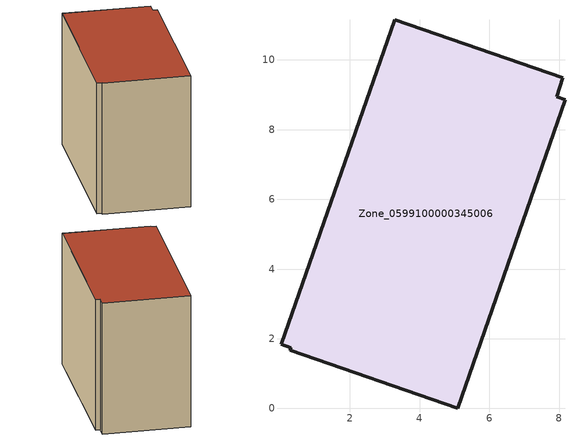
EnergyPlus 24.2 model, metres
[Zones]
Zone_0599100000345006
 floor ground (C_G): 5.1,0 0.29,1.68 0.31,1.75 0.02,1.84 3.29,11.16 8.11,9.48 7.93,8.94 8.17,8.86 z0
 wall outside (C_F): 5.1,0 8.17,8.86 7.93,8.94 8.11,9.48 3.29,11.16 0.02,1.84 0.31,1.75 0.29,1.68 5.1,0 z0:8.07
 roof outside (C_R): 0.29,1.68 5.1,0 8.17,8.86 7.93,8.94 8.11,9.48 3.29,11.16 0.02,1.84 0.31,1.75 z8.07
[BUILDING]
Pand.0599100000345006: North Axis=0; Terrain=City; Loads Convergence Tolerance Value=0.04; Temperature Convergence Tolerance Value=0.4; Solar Distribution=FullExterior; Maximum Number of Warmup Days=25; Minimum Number of Warmup Days=1
[Site:Location]
Rotterdam.The.Hague.AP_ZH_NLD Design_Conditions: Latitude=51.96; Longitude=4.45; Time Zone=1; Elevation=-4.5
[SITE:GROUNDTEMPERATURE:BUILDINGSURFACE]
18, 18, 18, 18, 18, 18, 18, 18, 18, 18, 18, 18
[MATERIAL] Thermal Absorptance=0.9; Solar Absorptance=0.7; Visible Absorptance=0.7
Name | Roughness | Thickness | Conductivity | Density | Specific Heat
G.TC.1992-2005 | MediumSmooth | 0.15 | 0.06 | 540 | 1210
F.TC.1992-2005 | Rough | 0.3 | 0.12 | 1920 | 840
R.TC.1992-2005 | MediumRough | 0.2 | 0.08 | 1500 | 1000
[CONSTRUCTION]
C_G: G.TC.1992-2005
C_F: F.TC.1992-2005
C_R: R.TC.1992-2005
[ZONE]
Zone_0599100000345006: Type=1; Multiplier=1; Ceiling Height=Autocalculate; Volume=Autocalculate; Floor Area=autocalculate; Part of Total Floor Area=Yes
[ZONEINFILTRATION:DESIGNFLOWRATE]
Infil_Zone_0599100000345006: Zone or ZoneList or Space or SpaceList=Zone_0599100000345006; Schedule=AlwaysOn; Design Flow Rate Calculation Method=Flow/Area; Flow Rate per Floor Area=0.0015; Constant Term Coefficient=1; Temperature Term Coefficient=0; Velocity Term Coefficient=0; Velocity Squared Term Coefficient=0
[HVACTEMPLATE:ZONE:IDEALLOADSAIRSYSTEM]
Zone_0599100000345006: Maximum Heating Supply Air Temperature=50; Minimum Cooling Supply Air Temperature=13; Maximum Heating Supply Air Humidity Ratio=0.0156; Minimum Cooling Supply Air Humidity Ratio=0.0077; Heating Limit=NoLimit; Cooling Limit=NoLimit; Dehumidification Control Type=ConstantSensibleHeatRatio; Cooling Sensible Heat Ratio=0.7; Dehumidification Setpoint=60; Humidification Control Type=None; Humidification Setpoint=30; Outdoor Air Method=None; Outdoor Air Flow Rate per Person=0.00944; Outdoor Air Flow Rate per Zone Floor Area=0; Outdoor Air Flow Rate per Zone=0; Demand Controlled Ventilation Type=None; Outdoor Air Economizer Type=NoEconomizer; Heat Recovery Type=None; Sensible Heat Recovery Effectiveness=0.7; Latent Heat Recovery Effectiveness=0.65
[ZONECONTROL:THERMOSTAT]
ThermostatControl_Zone_0599100000345006: Zone or ZoneList=Zone_0599100000345006; Control Type Schedule=DualSetpointControlType; Control 1=Thermostat_Zone_0599100000345006; Temperature Difference Between Cutout And Setpoint=0
[THERMOSTATSETPOINT:DUALSETPOINT]
Thermostat_Zone_0599100000345006: Heating Setpoint Temperature Schedule=HeatingSetpoint_Zone_0599100000345006; Cooling Setpoint Temperature Schedule=CoolingSetpoint_Zone_0599100000345006
[SCHEDULE:COMPACT]
HeatingSetpoint_Zone_0599100000345006: Through: 12/31, For: AllDays, Until: 24:00, 21
CoolingSetpoint_Zone_0599100000345006: Through: 12/31, For: AllDays, Until: 24:00, 24
DualSetpointControlType: Through: 12/31, For: AllDays, Until: 24:00, 4
AlwaysOn: Through: 12/31, For: AllDays, Until: 24:00, 1
